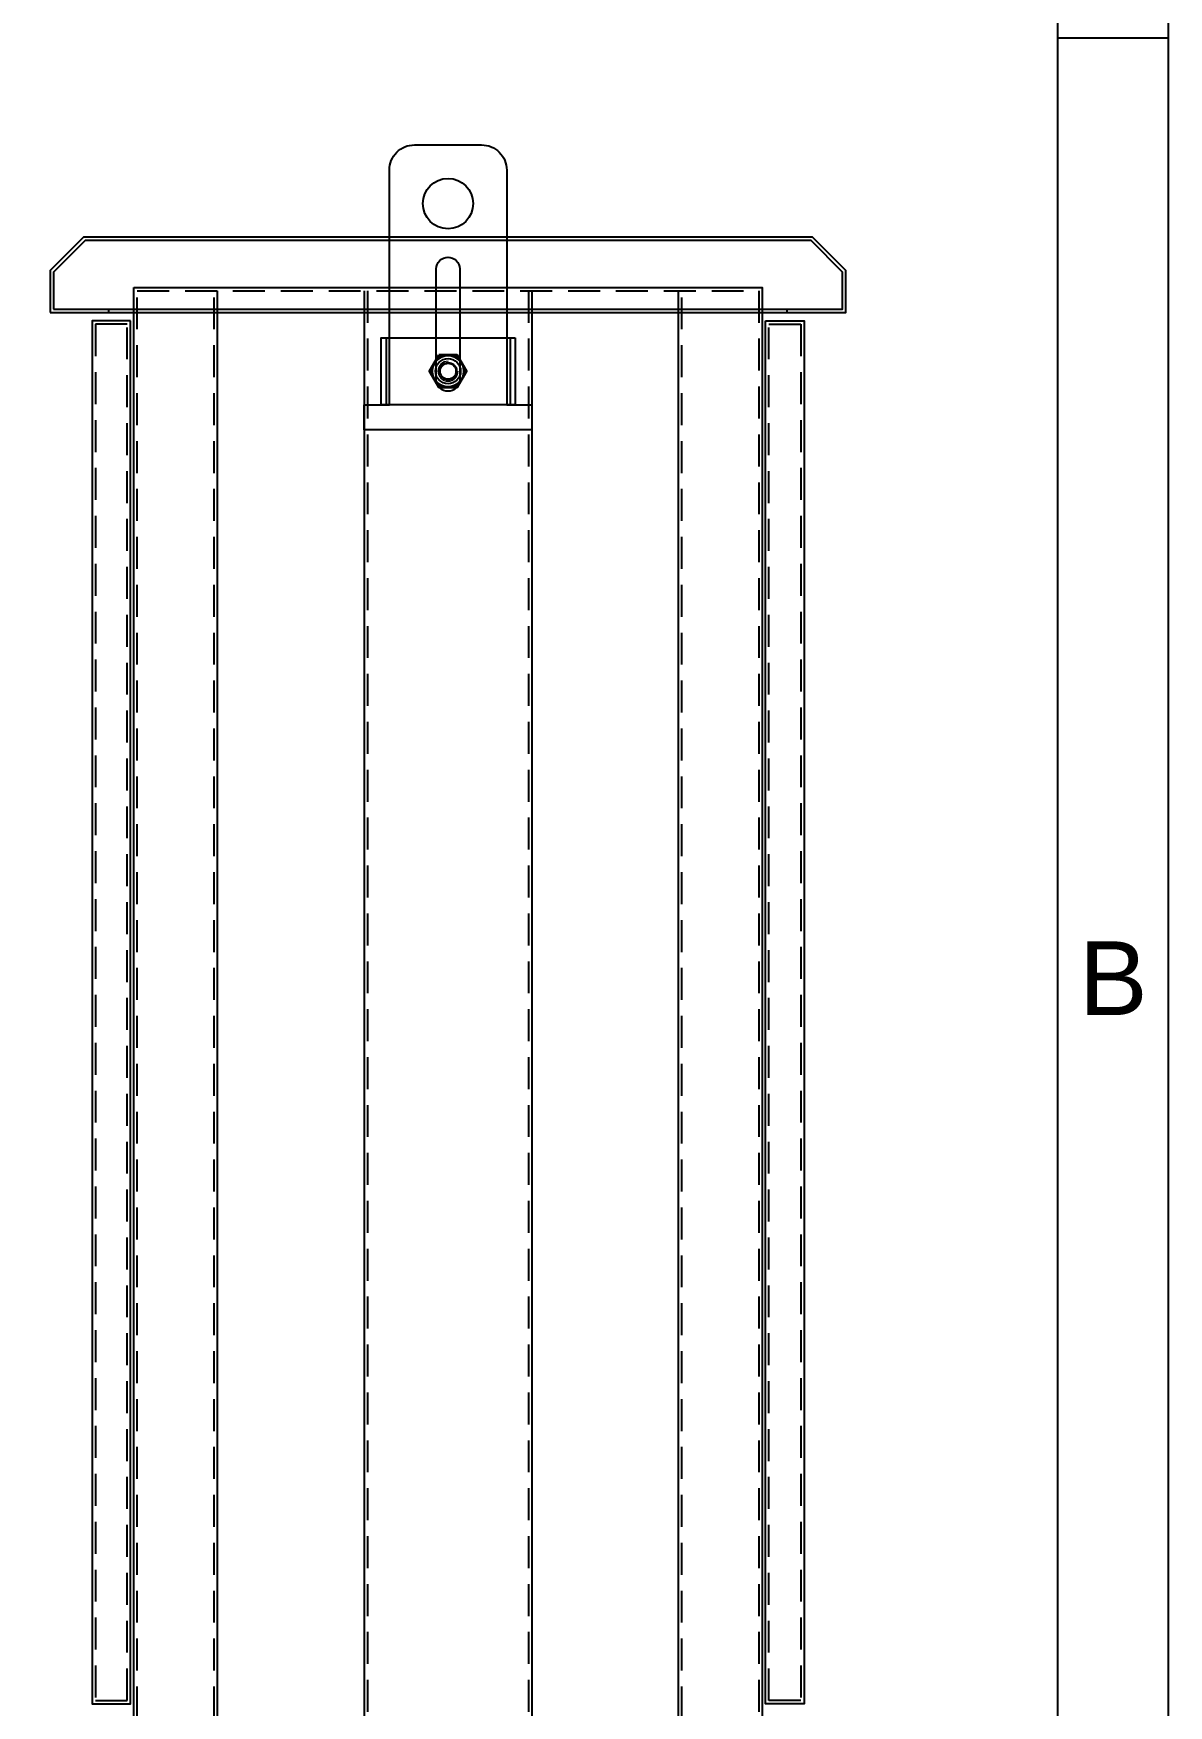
# Model space of a CAD drawing. Header units: millimetres. Extents: x -33730 to 17150, y -76829 to -27437.
# Drawn here: x -1348 to -670, y -60367 to -59369 of the extents above; entities that cross this region are included whole.
import ezdxf
from ezdxf.enums import TextEntityAlignment as Align

# ---------------------------------------------------------------- set-up
doc = ezdxf.new("R2010")
doc.units = ezdxf.units.MM
doc.header["$LTSCALE"] = 3
doc.linetypes.add('HIDDEN', pattern=[9.525, 6.35, -3.175])
doc.layers.add('@.TEXT', color=7, linetype='Continuous')
doc.layers.add('@.VISIBLE', color=7, linetype='Continuous')
doc.layers.add('FIN', color=8, linetype='Continuous', lineweight=18)
doc.layers.add('FORT', color=2, linetype='Continuous', lineweight=35)
doc.styles.add('Arial', font='arial.ttf')

# ---------------------------------------------------------------- blocks, each defined once
blk = doc.blocks.new('A$C7496116a')
at = {"layer": '@.VISIBLE', "color": 3}
for points in [[(70, 170, -0.414214), (85, 155), (85, 15), (100, 15), (100, 0), (0, 0), (0, 15), (15, 15), (15, 155, -0.414214), (30, 170)], [(50, 103), (50, 103, -0.414214), (57, 96), (57, 30, -0.414214), (50, 23), (50, 23, -0.414214), (43, 30), (43, 96, -0.414214)]]:
    blk.add_lwpolyline(points, format="xyb", close=True, dxfattribs=at)
blk.add_circle((50, 135), 15, dxfattribs=at)
blk = doc.blocks.new('HM12_FACE')
at = {"layer": 'FIN'}
blk.add_arc((0, 0), 6, 90, 0, dxfattribs=at)
at = {"layer": 'FORT'}
blk.add_lwpolyline([(-5.48, 9.5), (-10.97, 0), (-5.48, -9.5), (5.48, -9.5), (10.97, 0), (5.48, 9.5)], close=True, dxfattribs=at)
for radius in [9.5, 4.95]:
    blk.add_circle((0, 0), radius, dxfattribs=at)
blk = doc.blocks.new('KHUNG BAN VE (Made by Tung)')
at = {"layer": '@.VISIBLE', "color": 8}
blk.add_line((294, 156), (297, 156), dxfattribs=at)
for points in [[(0, 0), (297, 0), (297, 210), (0, 210)], [(3, 3), (294, 3), (294, 207), (3, 207)]]:
    blk.add_lwpolyline(points, close=True, dxfattribs=at)
at = {"layer": '@.TEXT', "color": 1, "style": 'Arial'}
blk.add_text('B', height=2, dxfattribs=at).set_placement((295.5, 130.5), align=Align.MIDDLE_CENTER)
for tag, height, p in [('DESIGNER_NAME', 2, (38, 15.5)), ('PROJECT_CODE', 2, (258.5, 15.5)), ('SCALE', 2, (289, 15.5)), ('APPROVED_NAME', 2, (38, 10.5)), ('CUSTOMER_NAME', 2, (258.5, 10.5)), ('PAGE', 2, (289, 10.5)), ('DRAWING_NAME', 4, (173, 8)), ('TOTAL', 2, (289, 5.5))]:
    blk.add_attdef(tag, text='', height=height, dxfattribs=at).set_placement(p, align=Align.MIDDLE_CENTER)

msp = doc.modelspace()

# ---------------------------------------------------------------- linework, layer by layer
at = {"layer": '@.VISIBLE', "linetype": 'HIDDEN'}
for p, q in [((-1239.61, -60688.91), (-1239.61, -59522.91)), ((-1148.11, -59522.91), (-1148.11, -60688.91)), ((-1052.11, -59522.91), (-1052.11, -60688.91)), ((-960.61, -60688.91), (-960.61, -59522.91))]:
    msp.add_line(p, q, dxfattribs=at)
at = {"layer": '@.VISIBLE'}
for p, q in [((-1237.61, -60688.91), (-1237.61, -59522.91)), ((-1150.11, -59522.91), (-1150.11, -60688.91)), ((-1050.11, -59522.91), (-1050.11, -60688.91)), ((-962.61, -60688.91), (-962.61, -59522.91)), ((-1137.11, -59550.91), (-1137.11, -59590.91)), ((-1063.11, -59550.91), (-1063.11, -59590.91))]:
    msp.add_line(p, q, dxfattribs=at)
at = {"layer": '@.VISIBLE', "color": 1}
for p, q in [((-1302.61, -59535.91), (-1302.61, -59533.91)), ((-897.61, -59535.91), (-897.61, -59533.91))]:
    msp.add_line(p, q, dxfattribs=at)
for points in [[(-1337.61, -59535.91), (-862.61, -59535.91), (-862.61, -59510.91), (-882.61, -59490.91), (-1317.61, -59490.91), (-1337.61, -59510.91)], [(-1335.61, -59533.91), (-864.61, -59533.91), (-864.61, -59511.73), (-883.44, -59492.91), (-1316.78, -59492.91), (-1335.61, -59511.73)]]:
    msp.add_lwpolyline(points, close=True, dxfattribs=at)
at = {"layer": '@.VISIBLE'}
for points in [[(-1287.61, -59520.91), (-912.61, -59520.91), (-912.61, -60690.91), (-1287.61, -60690.91)], [(-1060.11, -59550.91), (-1060.11, -59590.91), (-1140.11, -59590.91), (-1140.11, -59550.91)]]:
    msp.add_lwpolyline(points, close=True, dxfattribs=at)
at = {"layer": '@.VISIBLE', "linetype": 'HIDDEN'}
msp.add_lwpolyline([(-1285.61, -59522.91), (-914.61, -59522.91), (-914.61, -60688.91), (-1285.61, -60688.91)], close=True, dxfattribs=at)
at = {"layer": '@.VISIBLE', "color": 4}
for points in [[(-1289.61, -59540.91), (-1312.61, -59540.91), (-1312.61, -60365.91), (-1289.61, -60365.91)], [(-910.61, -59540.91), (-887.61, -59540.91), (-887.61, -60365.91), (-910.61, -60365.91)]]:
    msp.add_lwpolyline(points, close=True, dxfattribs=at)
at = {"layer": '@.VISIBLE', "color": 4, "linetype": 'HIDDEN'}
for points in [[(-1291.61, -59542.91), (-1310.61, -59542.91), (-1310.61, -60363.91), (-1291.61, -60363.91)], [(-908.61, -59542.91), (-889.61, -59542.91), (-889.61, -60363.91), (-908.61, -60363.91)]]:
    msp.add_lwpolyline(points, close=True, dxfattribs=at)
at = {"layer": '@.VISIBLE'}
msp.add_circle((-1100.11, -59570.91), 7.5, dxfattribs=at)

# ---------------------------------------------------------------- block references
msp.add_blockref('HM12_FACE', (-1100.11, -59570.91))
msp.add_blockref('HM12_FACE', (-1100.11, -59570.91))
at = {"layer": '@.VISIBLE', "xscale": 22, "yscale": 22, "zscale": 22}
msp.add_blockref('KHUNG BAN VE (Made by Tung)', (-7204.05, -62803.99), dxfattribs=at)
at = {"layer": '@.VISIBLE'}
msp.add_blockref('A$C7496116a', (-1150.11, -59605.91), dxfattribs=at)

doc.saveas('drawing.dxf')
